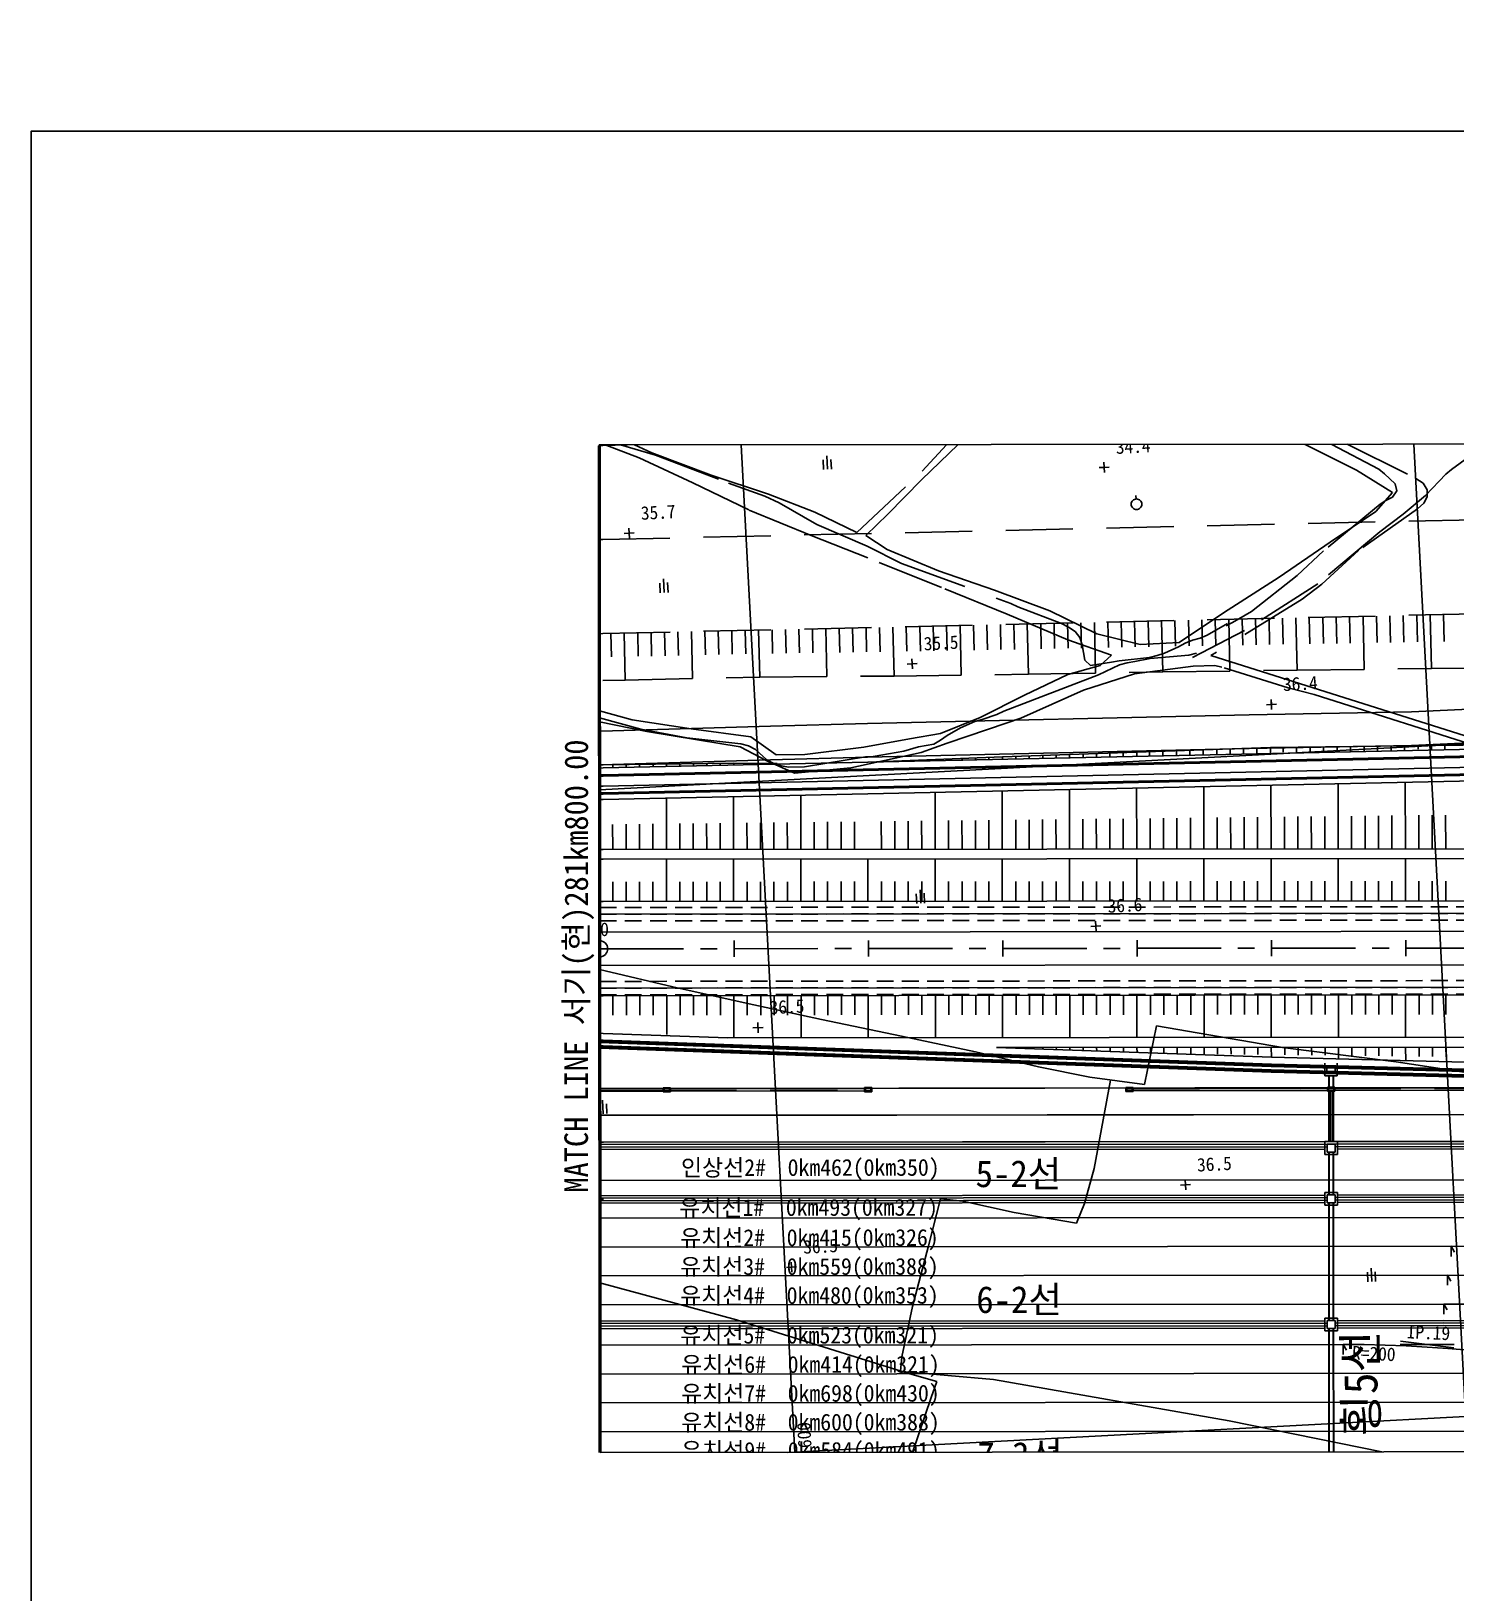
# Model space of a CAD drawing. Header units: millimetres. Extents: x 12262 to 13058, y 1103 to 1809.
# Drawn here: x 12261.9 to 12473.9, y 1401.5 to 1633.9 of the extents above; entities that cross this region are included whole.
import ezdxf
from ezdxf.enums import TextEntityAlignment as Align
from ezdxf.xclip import XClip

# ---------------------------------------------------------------- set-up
doc = ezdxf.new("R2010")
doc.units = ezdxf.units.MM
doc.header["$LTSCALE"] = 10
doc.header["$MEASUREMENT"] = 0
doc.header["$XCLIPFRAME"] = 2
for name, pattern in [('A-CENTR01', [2, 1.25, -0.25, 0.25, -0.25]), ('DASHEDX2', [1.5, 1, -0.5]), ('HIDDEN', [0.375, 0.25, -0.125])]:
    doc.linetypes.add(name, pattern=pattern)
for name, color, linetype in [('TN-CABL', 4, 'Continuous'), ('TN-MACL', 6, 'A-CENTR01'), ('TZ-BASE', 253, 'Continuous'), ('TZ-CABL', 4, 'Continuous'), ('TZ-MACT', 6, 'Continuous')]:
    doc.layers.add(name, color=color, linetype=linetype)
doc.layers.add('TX-PAPR', color=2, linetype='Continuous', plot=False)
doc.styles.get("Standard").update_dxf_attribs({"font": 'GulimChe.ttf'})
doc.linetypes.add('ZIGZAG', pattern='A,0.0001,-0.2,[131,ltypeshp.shx,S=0.2,R=0,X=-0.2,Y=0],-0.4,[131,ltypeshp.shx,S=0.2,R=180,X=0.2,Y=0],-0.2', length=0.8001)

# ---------------------------------------------------------------- blocks, each defined once
blk = doc.blocks.new('JD-FG1DGHDHG')
at = {"layer": 'TZ-BASE'}
for p, q in [((17.81, 136.59), (36.39, -213.27)), ((117.95, 136.59), (136.53, -213.27)), ((90.99, 43.66, 37), (160.59, 21.63, 37)), ((60.19, 35.38, 36), (74.26, 40.79, 36)), ((56.64, 34.44, 36), (63.26, 37.74, 36)), ((72.04, 38.51, 36), (62.68, 34.33, 36)), ((156.21, 22, 36), (106.38, 37.88, 36)), ((-0.03, 35.44, 36), (4.86, 34.08, 36)), ((222.13, 35.48), (-0.02, 23.68)), ((56.96, 34.11, 36), (59.14, 34.88, 36)), ((59.14, 34.88, 36), (60.19, 35.38, 36)), ((-0.03, 34.36, 36), (6.13, 32.69, 36)), ((-0.03, 33.8, 36.56), (7.02, 32.34, 36.56)), ((4.86, 34.08, 36), (13.63, 32.75, 36)), ((6.13, 32.69, 36), (13, 31.43, 36)), ((13.63, 32.75, 36), (22.52, 31.56, 36)), ((50.72, 32.04, 36), (56.64, 34.44, 36)), ((51.72, 31.74, 36), (53.73, 32.88, 36)), ((51.73, 30.59, 36.56), (60.65, 33.63, 36.56)), ((53.73, 32.88, 36), (55.83, 33.84, 36)), ((55.83, 33.84, 36), (56.96, 34.11, 36)), ((62.68, 34.33, 36), (60.65, 33.63, 36)), ((0.5, 26.92), (221.11, 31.69)), ((7.02, 32.34, 36.56), (14.57, 31.11, 36.56)), ((13, 31.43, 36), (21.03, 30.52, 36)), ((14.57, 31.11, 36.56), (20.9, 30.09, 36.56)), ((21.03, 30.52, 36), (22.15, 30.22, 36)), ((22.52, 31.56, 36), (26.28, 28.85, 36)), ((39.33, 30.04, 36), (46.14, 31.25, 36)), ((46.14, 31.25, 36), (50.72, 32.04, 36)), ((47.48, 30.09, 36), (49.75, 30.48, 36)), ((47.86, 29.23, 36.56), (51.73, 30.59, 36.56)), ((49.75, 30.48, 36), (50.76, 31.05, 36)), ((50.76, 31.05, 36), (51.72, 31.74, 36)), ((139.82, 30.43), (99.85, 29.95)), ((123.83, 29.72), (123.82, 30.24)), ((125.83, 29.75), (125.82, 30.26)), ((0.5, 24.22), (219.91, 28.96)), ((20.9, 30.09, 36.56), (24.78, 28.03, 36.56)), ((22.15, 30.22, 36), (23.2, 29.69, 36)), ((23.2, 29.69, 36), (24.9, 28.11, 36)), ((24.78, 28.03, 36.56), (29.01, 26.14, 36.56)), ((24.9, 28.11, 36), (25.91, 27.58, 36)), ((26.28, 28.85, 36), (30.54, 28.9, 36)), ((30.5, 27.07, 36), (39.58, 28.56, 36)), ((30.54, 28.9, 36), (39.33, 30.04, 36)), ((37.39, 26.96, 36.56), (47.86, 29.23, 36.56)), ((39.58, 28.56, 36), (40.72, 28.65, 36)), ((59.95, 28.58), (39.95, 27.77)), ((40.72, 28.65, 36), (45.26, 29.43, 36)), ((45.26, 29.43, 36), (47.48, 30.09, 36)), ((99.85, 29.95), (59.95, 28.58)), ((61.95, 28.25), (61.95, 28.65)), ((63.95, 28.29), (63.95, 28.71)), ((65.95, 28.34), (65.95, 28.78)), ((67.95, 28.38), (67.95, 28.85)), ((69.95, 28.42), (69.95, 28.92)), ((71.95, 28.47), (71.95, 28.99)), ((73.95, 28.46), (73.95, 29.06)), ((75.95, 28.53), (75.95, 29.13)), ((77.95, 28.59), (77.95, 29.2)), ((79.95, 28.64), (79.95, 29.26)), ((81.85, 28.68), (81.85, 29.33)), ((83.85, 28.72), (83.85, 29.4)), ((85.85, 28.77), (85.85, 29.47)), ((87.85, 28.81), (87.85, 29.54)), ((89.85, 28.85), (89.85, 29.6)), ((91.85, 28.9), (91.85, 29.67)), ((93.85, 28.89), (93.85, 29.74)), ((95.85, 28.96), (95.85, 29.81)), ((97.85, 29.03), (97.85, 29.88)), ((99.85, 29.07), (99.85, 29.95)), ((101.74, 29.26), (101.74, 29.97)), ((103.75, 29.29), (103.75, 30)), ((105.76, 29.31), (105.76, 30.02)), ((107.77, 29.34), (107.77, 30.04)), ((109.78, 29.36), (109.78, 30.07)), ((111.79, 29.38), (111.79, 30.09)), ((113.8, 29.41), (113.8, 30.12)), ((115.81, 29.43), (115.81, 30.14)), ((117.83, 29.46), (117.82, 30.16)), ((119.83, 29.5), (119.82, 30.19)), ((121.83, 29.7), (121.82, 30.21)), ((0.5, 27.41), (-0.02, 27.41)), ((-0.02, 26.91), (0.5, 26.92)), ((19.95, 27.64), (0.5, 27.41)), ((1.95, 27.11), (1.95, 27.43)), ((3.95, 27.13), (3.95, 27.45)), ((5.95, 27.16), (5.95, 27.48)), ((7.95, 27.18), (7.95, 27.5)), ((9.95, 27.2), (9.95, 27.52)), ((11.95, 27.23), (11.95, 27.55)), ((13.95, 27.25), (13.95, 27.57)), ((15.95, 27.27), (15.95, 27.59)), ((17.95, 27.3), (17.95, 27.62)), ((19.95, 27.34), (19.95, 27.64)), ((26.43, 27.6), (19.95, 27.64)), ((21.95, 27.36), (21.95, 27.66)), ((23.95, 27.39), (23.95, 27.62)), ((25.91, 27.58, 36), (27.02, 27.24, 36)), ((25.95, 27.47), (25.95, 27.64)), ((27.02, 27.24, 36), (28.17, 27.06, 36)), ((28.17, 27.06, 36), (30.5, 27.07, 36)), ((29.01, 26.14, 36.56), (37.39, 26.96, 36.56)), ((-0.02, 24.21), (0.5, 24.22)), ((49.94, 14.83), (49.93, 23.29)), ((59.94, 14.84), (59.93, 23.5)), ((69.94, 14.84), (69.93, 23.72)), ((79.94, 14.85), (79.93, 23.94)), ((89.94, 14.86), (89.93, 24.15)), ((99.94, 14.87), (99.93, 24.37)), ((109.94, 14.88), (109.93, 24.59)), ((119.94, 14.89), (119.93, 24.8)), ((9.94, 14.79), (9.93, 22.42)), ((19.94, 14.8), (19.93, 22.64)), ((29.94, 14.81), (29.93, 22.86)), ((11.94, 14.79), (11.93, 18.63)), ((13.94, 14.79), (13.93, 18.65)), ((15.94, 14.8), (15.93, 18.67)), ((17.94, 14.8), (17.93, 18.7)), ((21.94, 14.8), (21.93, 18.74)), ((23.94, 14.8), (23.93, 18.76)), ((25.94, 14.8), (25.93, 18.79)), ((27.94, 14.81), (27.93, 18.81)), ((31.94, 14.81), (31.93, 18.85)), ((33.94, 14.81), (33.93, 18.88)), ((35.94, 14.81), (35.93, 18.9)), ((37.94, 14.82), (37.93, 18.92)), ((41.94, 14.82), (41.93, 18.97)), ((43.94, 14.82), (43.93, 18.99)), ((45.94, 14.82), (45.93, 19.01)), ((47.94, 14.82), (47.93, 19.03)), ((51.94, 14.83), (51.93, 19.08)), ((53.94, 14.83), (53.93, 19.1)), ((55.94, 14.83), (55.93, 19.12)), ((57.94, 14.83), (57.93, 19.15)), ((61.94, 14.84), (61.93, 19.19)), ((63.94, 14.84), (63.93, 19.21)), ((65.94, 14.84), (65.93, 19.24)), ((67.94, 14.84), (67.93, 19.26)), ((71.94, 14.85), (71.93, 19.3)), ((73.94, 14.85), (73.93, 19.33)), ((75.94, 14.85), (75.93, 19.35)), ((77.94, 14.85), (77.93, 19.37)), ((81.94, 14.86), (81.93, 19.42)), ((83.94, 14.86), (83.93, 19.44)), ((85.94, 14.86), (85.93, 19.46)), ((87.94, 14.86), (87.93, 19.49)), ((91.94, 14.86), (91.93, 19.53)), ((93.94, 14.87), (93.93, 19.55)), ((95.94, 14.87), (95.93, 19.58)), ((97.94, 14.87), (97.93, 19.6)), ((101.94, 14.87), (101.93, 19.64)), ((103.94, 14.88), (103.93, 19.67)), ((105.94, 14.88), (105.93, 19.69)), ((107.94, 14.88), (107.93, 19.71)), ((111.94, 14.88), (111.93, 19.76)), ((113.94, 14.88), (113.93, 19.78)), ((115.94, 14.89), (115.93, 19.8)), ((117.94, 14.89), (117.93, 19.82)), ((121.94, 14.89), (121.93, 19.87)), ((123.94, 14.89), (123.93, 19.89)), ((125.94, 14.89), (125.93, 19.91)), ((1.94, 14.78), (1.93, 18.52)), ((3.94, 14.78), (3.93, 18.54)), ((5.94, 14.79), (5.93, 18.56)), ((7.94, 14.79), (7.93, 18.58)), ((9.94, 7.03), (9.94, 13.33)), ((19.94, 7.04), (19.94, 13.34)), ((29.94, 7.05), (29.94, 13.35)), ((39.94, 7.06), (39.94, 13.36)), ((49.94, 7.07), (49.94, 13.37)), ((59.94, 7.08), (59.94, 13.38)), ((69.94, 7.08), (69.94, 13.38)), ((79.94, 7.09), (79.94, 13.39)), ((89.94, 7.1), (89.94, 13.4)), ((99.94, 7.11), (99.94, 13.41)), ((109.94, 7.12), (109.94, 13.42)), ((119.94, 7.13), (119.94, 13.43)), ((1.94, 7.02), (1.94, 9.97)), ((3.94, 7.02), (3.94, 9.97)), ((5.94, 7.03), (5.94, 9.97)), ((7.94, 7.03), (7.94, 9.97)), ((11.94, 7.03), (11.94, 9.98)), ((13.94, 7.03), (13.94, 9.98)), ((15.94, 7.04), (15.94, 9.98)), ((17.94, 7.04), (17.94, 9.98)), ((21.94, 7.04), (21.94, 9.99)), ((23.94, 7.04), (23.94, 9.99)), ((25.94, 7.04), (25.94, 9.99)), ((27.94, 7.05), (27.94, 9.99)), ((31.94, 7.05), (31.94, 10)), ((33.94, 7.05), (33.94, 10)), ((35.94, 7.05), (35.94, 10)), ((37.94, 7.06), (37.94, 10)), ((41.94, 7.06), (41.94, 10.01)), ((43.94, 7.06), (43.94, 10.01)), ((45.94, 7.06), (45.94, 10.01)), ((47.94, 7.06), (47.94, 10.01)), ((51.94, 7.07), (51.94, 10.01)), ((53.94, 7.07), (53.94, 10.02)), ((55.94, 7.07), (55.94, 10.02)), ((57.94, 7.07), (57.94, 10.02)), ((61.94, 7.08), (61.94, 10.02)), ((63.94, 7.08), (63.94, 10.03)), ((65.94, 7.08), (65.94, 10.03)), ((67.94, 7.08), (67.94, 10.03)), ((71.94, 7.09), (71.94, 10.03)), ((73.94, 7.09), (73.94, 10.03)), ((75.94, 7.09), (75.94, 10.04)), ((77.94, 7.09), (77.94, 10.04)), ((81.94, 7.1), (81.94, 10.04)), ((83.94, 7.1), (83.94, 10.04)), ((85.94, 7.1), (85.94, 10.04)), ((87.94, 7.1), (87.94, 10.05)), ((91.94, 7.1), (91.94, 10.05)), ((93.94, 7.11), (93.94, 10.05)), ((95.94, 7.11), (95.94, 10.05)), ((97.94, 7.11), (97.94, 10.06)), ((101.94, 7.11), (101.94, 10.06)), ((103.94, 7.12), (103.94, 10.06)), ((105.94, 7.12), (105.94, 10.06)), ((107.94, 7.12), (107.94, 10.06)), ((111.94, 7.12), (111.94, 10.07)), ((113.94, 7.12), (113.94, 10.07)), ((115.94, 7.13), (115.94, 10.07)), ((117.94, 7.13), (117.94, 10.07)), ((121.94, 7.13), (121.94, 10.08)), ((123.94, 7.13), (123.94, 10.08)), ((125.94, 7.13), (125.94, 10.08)), ((47.14, 8.2, 37.56), (47.22, 6.75, 37.56)), ((47.7, 8.79, 37.56), (47.8, 6.78, 37.56)), ((48.37, 6.79, 37.56), (48.29, 8.26, 37.56)), ((73.12, 3.34, 36.58), (74.62, 3.42, 36.58)), ((73.87, 3.38, 36.58), (73.12, 3.34, 36.58)), ((73.91, 2.63, 36.58), (73.83, 4.13, 36.58)), ((73.83, 4.13, 36.58), (73.87, 3.38, 36.58)), ((20, -1.18), (20, 1.22)), ((40, -1.16), (40, 1.24)), ((60, -1.15), (60, 1.25)), ((80, -1.13), (80, 1.27)), ((100, -1.11), (100, 1.29)), ((120, -1.09), (120, 1.31)), ((0, -2.51), (399.94, -2.15)), ((0, -3.07, 36.56), (0.82, -3.28, 36.56)), ((0.82, -3.28, 36.56), (10.89, -5.67, 36.56)), ((5.98, -9.88), (5.98, -6.97)), ((7.98, -9.88), (7.98, -6.97)), ((9.98, -12.78), (9.98, -6.97)), ((10.89, -5.67, 36.56), (21.83, -8.07, 36.56)), ((11.98, -9.88), (11.98, -6.97)), ((13.98, -9.87), (13.98, -6.97)), ((15.98, -9.87), (15.98, -6.96)), ((17.98, -9.87), (17.98, -6.96)), ((19.98, -13.26), (19.98, -6.96)), ((21.98, -9.87), (21.98, -6.96)), ((23.98, -9.86), (23.98, -6.96)), ((25.98, -9.86), (25.98, -6.96)), ((27.98, -9.86), (27.98, -6.95)), ((29.98, -13.25), (29.98, -6.95)), ((31.98, -9.86), (31.98, -6.95)), ((33.98, -9.86), (33.98, -6.95)), ((35.98, -9.85), (35.98, -6.95)), ((37.98, -9.85), (37.98, -6.94)), ((39.98, -13.24), (39.98, -6.94)), ((41.98, -9.85), (41.98, -6.94)), ((43.98, -9.85), (43.98, -6.94)), ((45.98, -9.84), (45.98, -6.94)), ((47.98, -9.84), (47.98, -6.94)), ((49.98, -13.23), (49.98, -6.93)), ((51.98, -9.84), (51.98, -6.93)), ((53.98, -9.84), (53.98, -6.93)), ((55.98, -9.84), (55.98, -6.93)), ((57.98, -9.83), (57.98, -6.93)), ((59.98, -13.23), (59.98, -6.92)), ((61.98, -9.83), (61.98, -6.92)), ((63.98, -9.83), (63.98, -6.92)), ((65.98, -9.83), (65.98, -6.92)), ((67.98, -9.82), (67.98, -6.92)), ((69.98, -13.22), (69.98, -6.92)), ((71.98, -9.82), (71.98, -6.91)), ((73.98, -9.82), (73.98, -6.91)), ((75.98, -9.82), (75.98, -6.91)), ((77.98, -9.82), (77.98, -6.91)), ((79.98, -13.21), (79.98, -6.91)), ((81.98, -9.81), (81.98, -6.9)), ((83.98, -9.81), (83.98, -6.9)), ((85.98, -9.81), (85.98, -6.9)), ((87.98, -9.81), (87.98, -6.9)), ((89.98, -13.2), (89.98, -6.9)), ((91.98, -9.8), (91.98, -6.9)), ((93.98, -9.8), (93.98, -6.89)), ((95.98, -9.8), (95.98, -6.89)), ((97.98, -9.8), (97.98, -6.89)), ((99.98, -13.19), (99.98, -6.89)), ((101.98, -9.79), (101.98, -6.89)), ((103.98, -9.79), (103.98, -6.88)), ((105.98, -9.79), (105.98, -6.88)), ((107.98, -9.79), (107.98, -6.88)), ((109.98, -13.18), (109.98, -6.88)), ((111.98, -9.78), (111.98, -6.88)), ((113.98, -9.78), (113.98, -6.88)), ((115.98, -9.78), (115.98, -6.87)), ((117.98, -9.78), (117.98, -6.87)), ((119.98, -13.17), (119.98, -6.87)), ((121.98, -9.78), (121.98, -6.87)), ((123.98, -9.77), (123.98, -6.87)), ((125.98, -9.77), (125.98, -6.87)), ((1.98, -9.88), (1.98, -6.98)), ((3.98, -9.88), (3.98, -6.98)), ((21.83, -8.07, 36.56), (33.01, -10.54, 36.56)), ((23.61, -12.49, 36.53), (23.53, -10.99, 36.53)), ((23.53, -10.99, 36.53), (23.57, -11.74, 36.53)), ((33.01, -10.54, 36.56), (44.95, -13.01, 36.56)), ((81.1, -20.22, 36.56), (82.9, -11.47, 36.56)), ((82.9, -11.47, 36.56), (101.65, -14.67, 36.56)), ((0.54, -12.6), (0.01, -12.58)), ((0.54, -13.6), (0.01, -13.58)), ((0.54, -13.8), (0.01, -13.78)), ((0.54, -13.95), (0.01, -13.93)), ((19.09, -13.26), (0.54, -12.6)), ((99.99, -17.15), (0.54, -13.6)), ((99.98, -17.35), (0.54, -13.8)), ((22.82, -11.78, 36.53), (24.32, -11.7, 36.53)), ((23.57, -11.74, 36.53), (22.82, -11.78, 36.53)), ((44.95, -13.01, 36.56), (55.97, -15.36, 36.56)), ((99.98, -17.52), (0.01, -13.95)), ((0.54, -14.45), (0.01, -14.43)), ((99.96, -18.02), (0.01, -14.45)), ((0.54, -14.6), (0.01, -14.58)), ((99.96, -18.17), (0.01, -14.6)), ((0.54, -14.8), (0.01, -14.78)), ((99.95, -18.37), (0.01, -14.8)), ((99.98, -17.5), (0.54, -13.95)), ((99.96, -18), (0.54, -14.45)), ((99.96, -18.15), (0.54, -14.6)), ((99.95, -18.35), (0.54, -14.8)), ((55.97, -15.36, 36.56), (65.31, -17.56, 36.56)), ((100.02, -16.15), (59.06, -14.69)), ((59.98, -14.72), (59.98, -14.69)), ((61.98, -14.79), (61.98, -14.69)), ((63.99, -14.87), (63.98, -14.69)), ((65.99, -14.94), (65.98, -14.68)), ((67.99, -15.01), (67.98, -14.68)), ((69.99, -15.08), (69.98, -14.68)), ((71.99, -15.15), (71.98, -14.68)), ((73.99, -15.22), (73.98, -14.68)), ((75.99, -15.29), (75.98, -14.67)), ((77.99, -15.37), (77.98, -14.67)), ((79.99, -15.44), (79.98, -14.67)), ((81.99, -15.56), (81.98, -14.67)), ((83.99, -15.58), (83.98, -14.67)), ((85.99, -15.6), (85.98, -14.67)), ((87.99, -15.62), (87.98, -14.66)), ((89.99, -15.79), (89.98, -14.66)), ((91.99, -15.67), (91.98, -14.66)), ((93.99, -15.69), (93.98, -14.66)), ((95.99, -15.72), (95.98, -14.66)), ((97.99, -15.74), (97.98, -14.65)), ((99.99, -16.15), (99.98, -14.65)), ((139.31, -17.14), (100.01, -16.15)), ((101.65, -14.67, 36.56), (118.56, -16.84, 36.56)), ((101.99, -15.78), (101.98, -14.65)), ((103.99, -15.81), (103.98, -14.65)), ((105.99, -15.83), (105.98, -14.65)), ((107.99, -15.85), (107.98, -14.65)), ((109.99, -16.4), (109.98, -14.64)), ((111.99, -15.9), (111.98, -14.64)), ((113.99, -15.92), (113.98, -14.64)), ((115.99, -15.94), (115.98, -14.64)), ((117.99, -15.97), (117.98, -14.64)), ((119.99, -16.66), (119.98, -14.63)), ((121.99, -16.01), (121.98, -14.63)), ((123.99, -16.04), (123.98, -14.63)), ((125.99, -16.06), (125.98, -14.63)), ((65.31, -17.56, 36.56), (72.95, -19.13, 36.56)), ((139.27, -19.37), (99.95, -18.37)), ((139.27, -19.02), (99.96, -18.02)), ((139.27, -19.17), (99.96, -18.17)), ((139.27, -18.37), (99.98, -17.37)), ((139.27, -18.52), (99.98, -17.52)), ((139.28, -18.17), (99.99, -17.17)), ((118.56, -16.84, 36.56), (131.28, -18.75, 36.56)), ((0.02, -20.8), (257.95, -20.57)), ((0.02, -20.78), (0.54, -20.78)), ((0.02, -20.82), (9.59, -20.81)), ((0.54, -20.78), (257.96, -20.55)), ((10.39, -20.81), (39.59, -20.79)), ((72.95, -19.13, 36.56), (81.1, -20.22, 36.56)), ((76.02, -19.54, 36.56), (73.62, -32.7, 36.56)), ((79.27, -20.75), (108.47, -20.73)), ((109.27, -20.73), (138.47, -20.7)), ((0.02, -21.18), (9.59, -21.17)), ((0.42, -22.54, 37.56), (0.53, -24.55, 37.56)), ((1.09, -24.54, 37.56), (1.01, -23.08, 37.56)), ((10.39, -21.17), (39.59, -21.15)), ((79.27, -21.11), (108.47, -21.09)), ((109.27, -21.09), (138.47, -21.06)), ((0.02, -24.8), (700.02, -24.18)), ((0.02, -24.78), (0.55, -24.78)), ((0.55, -24.78), (699.95, -24.14)), ((0.03, -28.8), (700.03, -28.18)), ((0.03, -28.78), (0.55, -28.78)), ((0.03, -34.5), (133.45, -34.38)), ((73.62, -32.7, 36.56), (72.19, -37.93, 36.56)), ((87.24, -35.9, 36.53), (87.16, -34.4, 36.53)), ((87.16, -34.4, 36.53), (87.2, -35.15, 36.53)), ((86.45, -35.19, 36.53), (87.95, -35.11, 36.53)), ((87.2, -35.15, 36.53), (86.45, -35.19, 36.53)), ((50.72, -37.24, 36.56), (48.93, -44.24, 36.56)), ((54.05, -37.57, 36.56), (50.72, -37.24, 36.56)), ((61.69, -39.25, 36.56), (54.05, -37.57, 36.56)), ((71, -40.84, 36.56), (61.69, -39.25, 36.56)), ((72.19, -37.93, 36.56), (71, -40.84, 36.56)), ((0.04, -40.1), (130.28, -39.99)), ((0.04, -44.4), (126.74, -44.29)), ((48.93, -44.24, 36.56), (46.57, -53.24, 36.56)), ((127.24, -45.16), (126.74, -44.29)), ((126.74, -44.29), (126.74, -45.79)), ((0.04, -48.7), (126.2, -48.59)), ((27.81, -47.42, 36.49), (29.31, -47.34, 36.49)), ((28.56, -47.38, 36.49), (27.81, -47.42, 36.49)), ((28.6, -48.13, 36.49), (28.52, -46.63, 36.49)), ((28.52, -46.63, 36.49), (28.56, -47.38, 36.49)), ((114.28, -48.13, 36.86), (114.36, -49.58, 36.86)), ((114.83, -47.54, 36.86), (114.94, -49.55, 36.86)), ((115.51, -49.54, 36.86), (115.43, -48.07, 36.86)), ((126.7, -49.46), (126.2, -48.59)), ((126.2, -48.59), (126.2, -50.09)), ((20.37, -55.24, 37.2), (0.04, -49.72, 37.2)), ((0.05, -53), (125.67, -52.89)), ((46.57, -53.24, 36.56), (45, -60.73, 36.56)), ((126.17, -53.76), (125.67, -52.89)), ((125.67, -52.89), (125.67, -54.39)), ((45.01, -62.94, 37.2), (20.37, -55.24, 37.2)), ((0.05, -59), (110.68, -58.9)), ((111.18, -59.77), (110.68, -58.9)), ((110.68, -58.9), (110.68, -60.4)), ((119.18, -58.9), (127.18, -58.89)), ((119.21, -58.4), (127.15, -59.39)), ((45, -60.73, 36.56), (44.77, -62.87, 36.56)), ((0.06, -63.3), (157.45, -63.16)), ((221.59, -64.69), (0.07, -76.46)), ((44.77, -62.87, 36.56), (50.17, -64.41, 36.56)), ((45.01, -62.94, 37.2), (58.61, -64.13, 37.2)), ((50.17, -64.41, 36.56), (49.34, -66.77, 36.56)), ((58.61, -64.13, 37.2), (93.69, -70.28, 37.2)), ((49.34, -66.77, 36.56), (46.3, -75.76, 36.56)), ((0.06, -67.6), (144.68, -67.47)), ((0.06, -71.9), (191.45, -71.73)), ((93.69, -70.28, 37.2), (123.33, -76.3, 37.2))]:
    blk.add_line(p, q, dxfattribs=at)
at = {"layer": 'TZ-BASE', "linetype": 'DASHEDX2'}
for p, q in [((0.46, 74.92), (282.96, 81.35)), ((3.03, 74.98), (2.9, 80.68)), ((3.03, 74.98), (2.9, 80.68)), ((48, 71.09, 34.6), (56.77, 80.6, 34.6)), ((-0.07, 77.37, 34.6), (7.79, 73.84, 34.6)), ((1.03, 74.94), (0.96, 77.78)), ((105.22, 78.1, 37), (121.49, 70.03, 37)), ((135.56, 77.72, 36), (126.79, 71.36, 36)), ((-0.07, 75.92, 35), (8.33, 73.48, 35)), ((5.87, 73.08, 36), (-0.07, 75.33, 36)), ((-0.07, 74.91), (-0.05, 74.91)), ((-0.05, 74.91), (0.46, 74.92)), ((54.18, 75.82, 34.81), (47.89, 69.83, 34.81)), ((112.66, 71.25, 34.81), (103.5, 75.85, 34.81)), ((107.79, 75.74, 35), (115.99, 71.38, 35)), ((13.86, 69.39, 36), (5.87, 73.08, 36)), ((7.79, 73.84, 34.6), (16.6, 70.49, 34.6)), ((8.33, 73.48, 35), (19.16, 69.33, 35)), ((33.27, 72.79, 35.11), (33.34, 71.35, 35.11)), ((33.82, 73.39, 35.11), (33.93, 71.38, 35.11)), ((34.49, 71.38, 35.11), (34.42, 72.85, 35.11)), ((75.13, 70.92, 34.38), (75.05, 72.42, 34.38)), ((75.05, 72.42, 34.38), (75.09, 71.67, 34.38)), ((16.6, 70.49, 34.6), (25.13, 67.66, 34.6)), ((38.26, 61.95, 34.6), (48, 71.09, 34.6)), ((47.89, 69.83, 34.81), (42.91, 64.68, 34.81)), ((74.34, 71.63, 34.38), (75.84, 71.71, 34.38)), ((75.09, 71.67, 34.38), (74.34, 71.63, 34.38)), ((118.01, 67.92, 34.81), (112.66, 71.25, 34.81)), ((115.99, 71.38, 35), (116.84, 70.71, 35)), ((116.84, 70.71, 35), (118.4, 69.21, 35)), ((121.49, 70.03, 37), (122.58, 69.33, 37)), ((125.97, 70.65, 36), (122.95, 67.46, 36)), ((126.79, 71.36, 36), (125.97, 70.65, 36)), ((0.47, 60.92), (383.25, 69.63)), ((22.21, 65.33, 36), (13.86, 69.39, 36)), ((19.16, 69.33, 35), (24.6, 67.37, 35)), ((25.13, 67.66, 34.6), (32.05, 64.99, 34.6)), ((79.87, 66.95, 35.11), (79.82, 67.47, 35.11)), ((115.56, 65.08, 34.81), (118.01, 67.92, 34.81)), ((118.66, 68.16, 35), (118.03, 67.24, 35)), ((118.4, 69.21, 35), (118.66, 68.16, 35)), ((122.95, 67.46, 36), (119.6, 64.69, 36)), ((122.58, 69.33, 37), (123.16, 68.33, 37)), ((123.16, 68.33, 37), (123.17, 67.26, 37)), ((31.49, 61.54, 36), (22.21, 65.33, 36)), ((24.6, 67.37, 35), (26.7, 66.38, 35)), ((26.7, 66.38, 35), (32.34, 63.17, 35)), ((116.16, 66.17, 35), (107.76, 59.25, 35)), ((121.76, 65.49, 37), (112.98, 59.31, 37)), ((117.05, 66.74, 35), (116.16, 66.17, 35)), ((118.03, 67.24, 35), (117.05, 66.74, 35)), ((122.68, 66.32, 37), (121.76, 65.49, 37)), ((123.17, 67.26, 37), (122.68, 66.32, 37)), ((32.05, 64.99, 34.6), (38.26, 61.95, 34.6)), ((32.34, 63.17, 35), (39.82, 59.92, 35)), ((42.91, 64.68, 34.81), (39.61, 61.51, 34.81)), ((108.73, 60.51, 34.81), (115.56, 65.08, 34.81)), ((119.6, 64.69, 36), (116.13, 62.08, 36)), ((-0.05, 60.91), (0.47, 60.92)), ((3.65, 61.83, 35.67), (5.15, 61.91, 35.67)), ((4.4, 61.87, 35.67), (3.65, 61.83, 35.67)), ((4.44, 61.12, 35.67), (4.36, 62.62, 35.67)), ((4.36, 62.62, 35.67), (4.4, 61.87, 35.67)), ((39.92, 58.21, 36), (31.49, 61.54, 36)), ((39.61, 61.51, 34.81), (42.81, 59.42, 34.81)), ((101.13, 55.31, 34.81), (108.73, 60.51, 34.81)), ((116.13, 62.08, 36), (106.92, 54.35, 36)), ((39.82, 59.92, 35), (44.95, 57.34, 35)), ((50.91, 53.79, 36), (39.92, 58.21, 36)), ((42.81, 59.42, 34.81), (50.43, 56.29, 34.81)), ((107.76, 59.25, 35), (103.81, 55.56, 35)), ((112.98, 59.31, 37), (107.49, 54.27, 37)), ((0.48, 46.92), (483.54, 57.91)), ((44.95, 57.34, 35), (61.21, 51.41, 35)), ((50.43, 56.29, 34.81), (58.77, 53.41, 34.81)), ((8.95, 54.45, 36.5), (9.03, 53, 36.5)), ((9.51, 55.05, 36.5), (9.61, 53.04, 36.5)), ((10.18, 53.04, 36.5), (10.1, 54.51, 36.5)), ((60.66, 49.83, 36), (50.91, 53.79, 36)), ((92.87, 50, 34.81), (101.13, 55.31, 34.81)), ((106.92, 54.35, 36), (96.01, 47.36, 36)), ((103.81, 55.56, 35), (97.02, 50.21, 35)), ((107.49, 54.27, 37), (104.57, 52.04, 37)), ((58.77, 53.41, 34.81), (67, 50.3, 34.81)), ((61.21, 51.41, 35), (62.26, 50.92, 35)), ((104.57, 52.04, 37), (90.99, 43.66, 37)), ((69.68, 45.99, 36), (60.66, 49.83, 36)), ((62.26, 50.92, 35), (68.75, 48.43, 35)), ((67, 50.3, 34.81), (73.99, 46.91, 34.81)), ((85.64, 48.85), (85.73, 45.05)), ((86.26, 45.6, 34.81), (92.87, 50, 34.81)), ((87.64, 48.9), (87.73, 45.08)), ((89.64, 48.95), (89.73, 45.12)), ((91.64, 48.99), (91.73, 45.15)), ((93.64, 49.04), (93.82, 41.34)), ((97.02, 50.21, 35), (94.22, 48.56, 35)), ((95.64, 49.08), (95.73, 45.22)), ((97.64, 49.13), (97.73, 45.26)), ((99.64, 49.17), (99.73, 45.29)), ((101.64, 49.22), (101.73, 45.33)), ((103.64, 49.26), (103.82, 41.47)), ((103.64, 49.26), (103.82, 41.47)), ((105.64, 49.31), (105.73, 45.4)), ((107.64, 49.35), (107.73, 45.44)), ((109.64, 49.4), (109.73, 45.47)), ((111.64, 49.45), (111.73, 45.51)), ((113.64, 49.49), (113.82, 41.59)), ((115.64, 49.54), (115.73, 45.58)), ((117.63, 49.58), (117.73, 45.61)), ((119.63, 49.63), (119.72, 45.65)), ((121.63, 49.67), (121.72, 45.68)), ((123.63, 49.72), (123.82, 41.72)), ((123.63, 49.72), (123.82, 41.72)), ((125.63, 49.76), (125.72, 45.75)), ((-0.05, 46.9), (0.48, 46.92)), ((1.66, 46.94), (1.74, 43.45)), ((3.66, 46.99), (3.82, 39.99)), ((3.66, 46.99), (3.82, 39.99)), ((5.66, 47.03), (5.74, 43.54)), ((7.66, 47.08), (7.74, 43.58)), ((9.66, 47.13), (9.74, 43.63)), ((11.66, 47.17), (11.74, 43.67)), ((13.66, 47.22), (13.82, 40.22)), ((15.66, 47.26), (15.74, 43.76)), ((17.66, 47.31), (17.74, 43.81)), ((19.66, 47.35), (19.74, 43.85)), ((21.66, 47.4), (21.74, 43.9)), ((23.66, 47.44), (23.82, 40.45)), ((23.66, 47.44), (23.82, 40.45)), ((25.66, 47.49), (25.74, 43.98)), ((27.66, 47.54), (27.74, 44.01)), ((29.66, 47.58), (29.74, 44.04)), ((31.66, 47.63), (31.74, 44.07)), ((33.66, 47.67), (33.82, 40.52)), ((35.66, 47.72), (35.74, 44.13)), ((37.66, 47.76), (37.74, 44.16)), ((39.66, 47.81), (39.74, 44.19)), ((41.65, 47.85), (41.74, 44.22)), ((43.65, 47.9), (43.82, 40.6)), ((43.65, 47.9), (43.82, 40.6)), ((45.65, 47.94), (45.74, 44.29)), ((47.65, 47.99), (47.74, 44.32)), ((49.65, 48.04), (49.74, 44.36)), ((51.65, 48.08), (51.74, 44.39)), ((53.65, 48.13), (53.82, 40.73)), ((55.65, 48.17), (55.74, 44.46)), ((57.65, 48.22), (57.73, 44.5)), ((59.65, 48.26), (59.73, 44.53)), ((61.65, 48.31), (61.73, 44.57)), ((63.65, 48.35), (63.82, 40.86)), ((63.65, 48.35), (63.82, 40.86)), ((65.65, 48.4), (65.73, 44.65)), ((67.65, 48.44), (67.73, 44.69)), ((68.75, 48.43, 35), (69.8, 47.89, 35)), ((69.65, 48.49), (69.73, 44.73)), ((69.8, 47.89, 35), (70.78, 47.25, 35)), ((70.78, 47.25, 35), (71.46, 46.32, 35)), ((71.65, 48.54), (71.73, 44.77)), ((73.65, 48.58), (73.82, 41.03)), ((73.99, 46.91, 34.81), (80.45, 45.3, 34.81)), ((75.65, 48.63), (75.73, 44.85)), ((77.65, 48.67), (77.73, 44.89)), ((79.64, 48.72), (79.73, 44.93)), ((81.64, 48.76), (81.73, 44.97)), ((83.64, 48.81), (83.82, 41.21)), ((83.64, 48.81), (83.82, 41.21)), ((96.01, 47.36, 36), (88.27, 43.36, 36)), ((89.4, 46.25, 35), (90.45, 46.71, 35)), ((90.45, 46.71, 35), (93.47, 48.42, 35)), ((94.22, 48.56, 35), (93.24, 48.09, 35)), ((76.17, 43.72, 36), (69.68, 45.99, 36)), ((71.46, 46.32, 35), (71.84, 45.23, 35)), ((71.84, 45.23, 35), (72.2, 42.96, 35)), ((80.45, 45.3, 34.81), (86.26, 45.6, 34.81)), ((84.08, 44.03, 35), (86.18, 44.94, 35)), ((86.18, 44.94, 35), (87.18, 45.52, 35)), ((87.18, 45.52, 35), (88.27, 45.94, 35)), ((88.27, 45.94, 35), (89.4, 46.25, 35)), ((45.76, 42.39, 35.52), (47.26, 42.47, 35.52)), ((46.51, 42.43, 35.52), (45.76, 42.39, 35.52)), ((46.55, 41.68, 35.52), (46.47, 43.18, 35.52)), ((46.47, 43.18, 35.52), (46.51, 42.43, 35.52)), ((69.69, 40.81, 36), (74.51, 42.17, 36)), ((72.2, 42.96, 35), (73.07, 42.19, 35)), ((73.07, 42.19, 35), (76.17, 42.66, 35)), ((74.26, 40.79, 36), (77.4, 42.28, 36)), ((74.51, 42.17, 36), (76.17, 43.72, 36)), ((76.17, 42.66, 35), (77.31, 42.85, 35)), ((77.31, 42.85, 35), (81.86, 43.37, 35)), ((77.4, 42.28, 36), (78.53, 42.59, 36)), ((78.53, 42.59, 36), (79.67, 42.75, 36)), ((88.33, 42.08, 36), (79.64, 40.91, 36)), ((79.67, 42.75, 36), (81.94, 43.22, 36)), ((81.86, 43.37, 35), (82.99, 43.64, 35)), ((81.94, 43.22, 36), (87.71, 43.71, 36)), ((82.99, 43.64, 35), (84.08, 44.03, 35)), ((87.71, 43.71, 36), (88.84, 44.02, 36)), ((91.59, 42.16, 36), (88.33, 42.08, 36)), ((92.63, 41.92, 36), (91.59, 42.16, 36)), ((102.5, 38.85, 36), (92.63, 41.92, 36)), ((123.82, 41.72), (142.14, 41.86)), ((0.49, 39.95), (3.82, 39.99)), ((3.82, 39.99), (23.82, 40.45)), ((23.82, 40.45), (43.82, 40.6)), ((43.82, 40.6), (63.82, 40.86)), ((63.26, 37.74, 36), (69.69, 40.81, 36)), ((63.82, 40.86), (83.82, 41.21)), ((79.64, 40.91, 36), (72.04, 38.51, 36)), ((83.82, 41.21), (103.82, 41.47)), ((103.82, 41.47), (123.82, 41.72)), ((106.38, 37.88, 36), (102.5, 38.85, 36)), ((99.24, 36.33, 36.38), (100.74, 36.41, 36.38)), ((99.99, 36.37, 36.38), (99.24, 36.33, 36.38)), ((100.03, 35.62, 36.38), (99.95, 37.12, 36.38)), ((99.95, 37.12, 36.38), (99.99, 36.37, 36.38)), ((0.02, -20.85), (9.59, -20.84)), ((10.39, -20.84), (39.59, -20.82)), ((79.27, -20.78), (108.47, -20.76)), ((109.27, -20.76), (138.47, -20.73)), ((0.02, -21.15), (9.59, -21.14)), ((10.39, -21.14), (39.59, -21.12)), ((79.27, -21.08), (108.47, -21.06)), ((109.27, -21.06), (138.47, -21.03))]:
    blk.add_line(p, q, dxfattribs=at)
at = {"layer": 'TZ-BASE', "linetype": 'ByBlock'}
for p, q in [((96.7, 34.84, 34.11), (120.86, 35.28, 34.11)), ((120.86, 35.28, 34.11), (144.85, 36.37, 34.11)), ((0.25, 32.41, 34.11), (25.42, 33.14, 34.11)), ((25.42, 33.14, 34.11), (39.86, 33.53, 34.11)), ((39.86, 33.53, 34.11), (96.7, 34.84, 34.11)), ((-0.03, 32.41, 34.11), (0.25, 32.41, 34.11)), ((96.7, 29.84, 34.11), (120.86, 30.28, 34.11)), ((120.86, 30.28, 34.11), (144.85, 31.37, 34.11)), ((0.25, 27.41, 34.11), (25.42, 28.14, 34.11)), ((25.42, 28.14, 34.11), (39.86, 28.53, 34.11)), ((39.86, 28.53, 34.11), (96.7, 29.84, 34.11)), ((-0.02, 27.41, 34.11), (0.25, 27.41, 34.11))]:
    blk.add_line(p, q, dxfattribs=at)
at = {"layer": 'TZ-BASE', "linetype": 'Continuous'}
for p, q in [((0.5, 25.92), (220.11, 30.67)), ((0.5, 25.72), (219.91, 30.46)), ((0.5, 23.22), (219.96, 27.96)), ((43.95, 27.86), (43.95, 27.93)), ((45.95, 27.9), (45.95, 28.01)), ((47.95, 27.95), (47.95, 28.09)), ((49.95, 27.99), (49.95, 28.18)), ((51.95, 28.03), (51.95, 28.26)), ((53.95, 28), (53.95, 28.34)), ((55.95, 28.08), (55.95, 28.42)), ((57.95, 28.16), (57.95, 28.5)), ((59.95, 28.21), (59.95, 28.58)), ((-0.02, 25.91), (0.5, 25.92)), ((-0.02, 25.71), (0.5, 25.72)), ((0.5, 23.02), (219.97, 27.76)), ((0.5, 22.22), (162.16, 25.71)), ((-0.02, 23.21), (0.5, 23.22)), ((-0.02, 23.01), (0.5, 23.02)), ((-0.02, 22.21), (0.5, 22.22)), ((-0.05, 14.78), (0.51, 14.78)), ((0.51, 14.78), (399.92, 15.14)), ((0.51, 13.32), (699.95, 13.95)), ((-0.05, 13.32), (0.51, 13.32)), ((-0.05, 7.02), (0.52, 7.02)), ((0.52, 7.02), (699.95, 7.65)), ((0.53, -6.98), (199.98, -6.8)), ((-0.03, -6.98), (0.53, -6.98)), ((19.09, -13.26), (199.98, -13.1)), ((59.06, -14.69), (399.95, -14.38)), ((107.97, -17.02), (107.97, -18.92)), ((108.27, -17.37), (108.27, -18.57)), ((108.27, -17.37), (108.27, -18.57)), ((108.27, -18.57), (109.47, -18.57)), ((109.47, -17.37), (109.47, -18.57)), ((109.77, -17.02), (109.77, -18.92)), ((9.44, -20.7), (10.54, -20.69)), ((9.44, -21.3), (9.44, -20.7)), ((9.59, -20.84), (10.39, -20.84)), ((9.59, -21.14), (9.59, -20.84)), ((10.39, -20.84), (10.39, -21.14)), ((10.54, -20.69), (10.54, -21.29)), ((39.44, -20.67), (40.54, -20.67)), ((39.44, -21.27), (39.44, -20.67)), ((39.59, -20.82), (40.39, -20.82)), ((39.59, -21.12), (39.59, -20.82)), ((40.39, -20.82), (40.39, -21.12)), ((40.54, -20.67), (40.54, -21.27)), ((78.32, -20.63), (79.42, -20.63)), ((78.33, -21.23), (78.32, -20.63)), ((78.47, -20.78), (79.27, -20.78)), ((78.47, -21.08), (78.47, -20.78)), ((79.27, -20.78), (79.27, -21.08)), ((79.42, -20.63), (79.43, -21.23)), ((107.97, -18.92), (109.77, -18.92)), ((108.32, -20.61), (109.42, -20.61)), ((108.32, -21.21), (108.32, -20.61)), ((108.47, -20.76), (109.27, -20.76)), ((108.47, -21.06), (108.47, -20.76)), ((108.52, -18.92), (108.52, -20.76)), ((108.57, -18.92), (108.57, -20.76)), ((109.17, -18.92), (109.17, -20.76)), ((109.22, -18.92), (109.22, -20.76)), ((109.27, -20.76), (109.27, -21.06)), ((109.42, -20.61), (109.42, -21.21)), ((10.54, -21.29), (9.44, -21.3)), ((10.39, -21.14), (9.59, -21.14)), ((40.54, -21.27), (39.44, -21.27)), ((40.39, -21.12), (39.59, -21.12)), ((79.43, -21.23), (78.33, -21.23)), ((79.27, -21.08), (78.47, -21.08)), ((109.42, -21.21), (108.32, -21.21)), ((109.27, -21.06), (108.47, -21.06)), ((108.52, -21.06), (108.53, -28.71)), ((108.57, -21.06), (108.58, -28.71)), ((108.69, -21.06), (108.7, -28.71)), ((108.72, -21.06), (108.73, -28.71)), ((109.02, -21.06), (109.03, -28.71)), ((109.05, -21.06), (109.06, -28.71)), ((109.17, -21.06), (109.18, -28.71)), ((109.22, -21.06), (109.23, -28.71)), ((107.93, -28.71), (0.03, -28.8)), ((0.03, -29.15), (108.28, -29.06)), ((108.28, -29.46), (0.03, -29.55)), ((0.03, -29.9), (107.93, -29.81)), ((107.93, -28.71), (109.83, -28.71)), ((107.93, -28.71), (107.93, -30.61)), ((108.28, -29.06), (109.48, -29.06)), ((108.28, -29.06), (108.28, -30.26)), ((108.28, -29.06), (108.28, -30.26)), ((109.48, -29.06), (339.36, -28.85)), ((109.48, -29.06), (109.48, -30.26)), ((339.36, -29.25), (109.48, -29.46)), ((339.01, -28.5), (109.83, -28.71)), ((109.83, -28.71), (109.83, -30.61)), ((109.83, -29.81), (339.01, -29.6)), ((107.93, -30.61), (109.83, -30.61)), ((108.28, -30.26), (109.48, -30.26)), ((108.53, -30.26), (108.53, -36.61)), ((108.58, -30.26), (108.58, -36.61)), ((109.18, -30.26), (109.18, -36.61)), ((109.23, -30.26), (109.23, -36.61)), ((0.03, -36.75), (107.93, -36.66)), ((0.03, -37.1), (108.28, -37.01)), ((107.93, -36.26), (109.83, -36.26)), ((107.93, -36.26), (107.93, -38.16)), ((108.28, -36.61), (109.48, -36.61)), ((108.28, -36.61), (108.28, -37.81)), ((108.28, -36.61), (108.28, -37.81)), ((109.48, -36.61), (109.48, -37.81)), ((109.48, -37.01), (133.45, -36.98)), ((109.83, -36.26), (109.83, -38.16)), ((109.83, -36.66), (133.45, -36.63)), ((0.03, -37.28), (0.56, -37.28)), ((0.03, -37.5), (108.28, -37.41)), ((0.03, -37.85), (107.93, -37.76)), ((107.93, -38.16), (109.83, -38.16)), ((108.28, -37.81), (109.48, -37.81)), ((108.53, -37.81), (108.55, -55.32)), ((108.58, -37.81), (108.6, -55.32)), ((109.18, -37.81), (109.2, -55.32)), ((109.23, -37.81), (109.25, -55.32)), ((109.48, -37.41), (133.45, -37.38)), ((109.83, -37.76), (133.45, -37.73)), ((0.05, -55.45), (107.95, -55.36)), ((0.05, -55.8), (108.3, -55.71)), ((107.95, -54.97), (109.85, -54.97)), ((107.95, -54.97), (107.95, -56.87)), ((108.3, -55.32), (109.5, -55.32)), ((108.3, -55.32), (108.3, -56.52)), ((108.3, -55.32), (108.3, -56.52)), ((109.5, -55.32), (109.5, -56.52)), ((125.67, -55.69), (109.5, -55.71)), ((109.85, -54.97), (109.85, -56.87)), ((109.85, -55.36), (125.67, -55.34)), ((0.05, -56.2), (108.3, -56.11)), ((0.05, -56.55), (107.95, -56.46)), ((107.95, -56.87), (109.85, -56.87)), ((108.3, -56.52), (109.5, -56.52)), ((108.55, -56.52), (108.57, -78.52)), ((108.6, -56.52), (108.62, -78.52)), ((109.2, -56.52), (109.22, -78.52)), ((109.25, -56.52), (109.27, -78.52)), ((109.5, -56.11), (125.67, -56.09)), ((125.67, -56.44), (109.85, -56.46))]:
    blk.add_line(p, q, dxfattribs=at)
at = {"layer": 'TZ-BASE'}
blk.add_lwpolyline([(0, 2.49), (662.24, 3.08), (694.01, 3.11)], dxfattribs=at)
at = {"layer": 'TZ-BASE', "linetype": 'A-CENTR01'}
blk.add_lwpolyline([(0, 0), (201.8, 0.18), (401.2, 0.35), (601.2, 0.53), (700, 0.62)], dxfattribs=at)
at = {"layer": 'TZ-BASE', "linetype": 'DASHEDX2'}
blk.add_circle((79.91, 66.18, 35.11), 0.791, dxfattribs=at)
at = {"layer": 'TZ-BASE'}
blk.add_circle((0, 0), 1.2, dxfattribs=at)
for centre, start in [((126.92, -244.29), 75.7456), ((126.38, -248.59), 75.7456), ((125.84, -252.89), 75.7456), ((110.86, -258.9), 82.8984)]:
    blk.add_arc(centre, 200, start, 90.0511, dxfattribs=at)
at = {"layer": 'TZ-BASE', "linetype": 'Continuous'}
for radius in [197.55, 197.2, 196.8, 196.45]:
    blk.add_arc((125.84, -252.89), radius, 75.7456, 90.0511, dxfattribs=at)
at = {"layer": 'TZ-BASE', "linetype": 'DASHEDX2'}
for s, p in [('34.4', (76.88, 73.66, 36.1)), ('35.7', (6.18, 63.85, 36.1)), ('35.5', (48.29, 44.41, 36.1)), ('36.4', (101.77, 38.36, 36.1))]:
    blk.add_text(s, height=2, rotation=3.0398, dxfattribs=at).set_placement(p)
at = {"layer": 'TZ-BASE'}
for s, height, rotation, p in [('36.6', 2, 3.0398, (75.66, 5.36, 36.1)), ('800', 2, 0.0505, (-2.5, 1.9)), ('800', 2, 0.0505, (-2.5, 1.9)), ('800', 2, 0.0505, (-2.5, 1.9)), ('36.5', 2, 3.0398, (25.36, -9.75, 36.1)), ('인상선2#  0km462(0km350)', 2.5, 0.0627, (12.11, -33.82)), ('36.5', 2, 3.0398, (88.98, -33.17, 36.1)), ('유치선1#  0km493(0km327)', 2.5, 0.0627, (11.85, -39.77)), ('유치선2#  0km415(0km326)', 2.5, 0.0627, (11.97, -44.26)), ('36.5', 2, 3.0398, (30.35, -45.4, 36.1)), ('유치선3#  0km559(0km388)', 2.5, 0.0627, (11.97, -48.56)), ('유치선4#  0km480(0km353)', 2.5, 0.0627, (11.97, -52.86)), ('유치선5#  0km523(0km321)', 2.5, 0.0627, (12, -58.78)), ('IP.19', 2, 357.4461, (120.1, -57.98)), ('유치선6#  0km414(0km321)', 2.5, 0.0627, (12.12, -63.14)), ('R=200', 2, 357.4461, (111.97, -61.1)), ('유치선7#  0km698(0km430)', 2.5, 0.0627, (12.12, -67.44)), ('유치선8#  0km600(0km388)', 2.5, 0.0627, (12.12, -71.74)), ('유치선9#  0km584(0km491)', 2.5, 0.0627, (12.13, -75.94)), ('36.5', 2, 3.0398, (63.43, -76.84, 36.1))]:
    blk.add_text(s, height=height, rotation=rotation, dxfattribs=at).set_placement(p)
for s, height, rotation, p in [('5-2선', 4, 359.9643, (62.35, -33.38, 31.21)), ('6-2선', 4, 359.9643, (62.45, -52.12, 31.21)), ('횡5선', 5, 90.5903, (113.19, -64.7, -1.89)), ('7-3선', 4, 359.9643, (62.6, -75.33, 31.21))]:
    blk.add_text(s, height=height, rotation=rotation, dxfattribs=at).set_placement(p, align=Align.MIDDLE)
blk.add_text('E 172,600', height=2, rotation=93.0398, dxfattribs=at).set_placement((31.34, -70.4), align=Align.RIGHT)

msp = doc.modelspace()

# ---------------------------------------------------------------- linework, layer by layer
at = {"layer": 'TN-CABL', "linetype": 'ZIGZAG', "ltscale": 0.5}
for points in [[(12346.5, 1502.48), (12494.37, 1502.61)], [(12346.5, 1491.48), (12494.38, 1491.61)]]:
    msp.add_lwpolyline(points, dxfattribs=at)
at = {"layer": 'TN-MACL', "const_width": 0.5}
msp.add_lwpolyline([(12346.44, 1572.24), (12346.57, 1422.33)], dxfattribs=at)
at = {"layer": 'TX-PAPR'}
msp.add_lwpolyline([(12261.89, 1103.05), (13057.89, 1103.05), (13057.89, 1619.05), (12261.89, 1619.05)], close=True, dxfattribs=at)
msp.add_lwpolyline([(12346.57, 1422.33), (12346.44, 1572.33), (13046.44, 1572.94), (13046.57, 1422.94), (12346.57, 1422.33)], dxfattribs=at)
at = {"layer": 'TZ-CABL', "linetype": 'HIDDEN'}
for points in [[(12346.5, 1503.48), (12494.63, 1503.61)], [(12346.5, 1502.48), (12494.37, 1502.61)], [(12346.5, 1501.48), (12494.63, 1501.61)], [(12346.49, 1492.48), (12494.64, 1492.61)], [(12346.5, 1491.48), (12494.38, 1491.61)], [(12346.5, 1490.48), (12494.64, 1490.61)]]:
    msp.add_lwpolyline(points, dxfattribs=at)

# ---------------------------------------------------------------- block references
at = {"layer": 'TZ-BASE'}
ref = msp.add_blockref('JD-FG1DGHDHG', (12346.5, 1497.33), dxfattribs=at)
XClip(ref).set_block_clipping_path([(0.0661112178, -74.999970862), (-0.0661112178, 74.999970862), (699.9336168335, 75.6170088947), (700.0658392588, -74.3829328294)])

# ---------------------------------------------------------------- texts
at = {"layer": 'TZ-MACT'}
msp.add_text('MATCH LINE 서기(현)281km800.00', height=3.5, rotation=89.9978, dxfattribs=at).set_placement((12343.01, 1494.76), align=Align.MIDDLE_CENTER)

doc.saveas('drawing.dxf')
